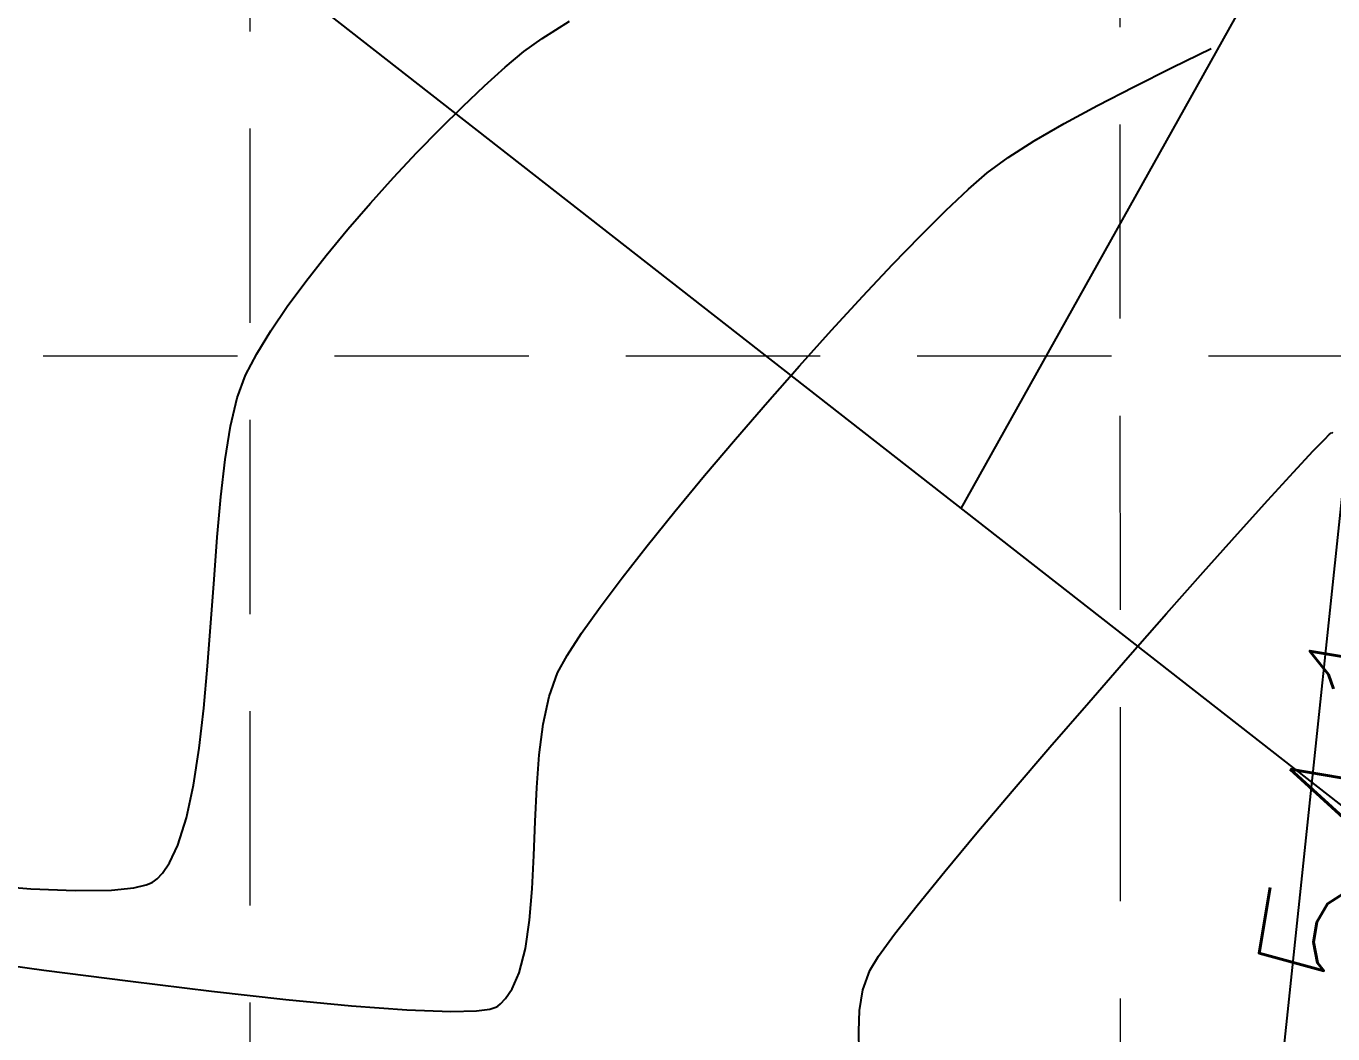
# Model space of a CAD drawing. Extents: x 2138193 to 2139991, y 332071 to 334944.
# Drawn here: x 2139483.8 to 2139551.1, y 332755.2 to 332807.1 of the extents above; entities that cross this region are included whole.
import ezdxf

# ---------------------------------------------------------------- set-up
doc = ezdxf.new("R2010")
doc.units = 0
doc.header["$LTSCALE"] = 100
doc.header["$MEASUREMENT"] = 0
doc.linetypes.add('DASHED', pattern=[0.75, 0.5, -0.25])
doc.linetypes.add('HIDDEN', pattern=[0.375, 0.25, -0.125])
for name, color, linetype in [('CONTOURS', 35, 'Continuous'), ('GRID', 254, 'DASHED'), ('V-PNTS-BRKLN', 1, 'Continuous'), ('V-PROP-SUBD-N', 7, 'Continuous')]:
    doc.layers.add(name, color=color, linetype=linetype)
doc.styles.add('L100', font='simplex', dxfattribs={"height": 10})

msp = doc.modelspace()

# ---------------------------------------------------------------- linework, layer by layer
at = {"layer": 'CONTOURS'}
for points, elevation in [([(2139510.342196615, 332806.4545759969), (2139511.75690744, 332807.3331033638)], 544), ([(2139509.405855341, 332805.7864508284), (2139510.342196615, 332806.4545759969)], 544), ([(2139537.222508702, 332802.0682765589), (2139538.949932667, 332803.0015930751)], 543), ([(2139503.901180735, 332800.5760318737), (2139505.096315927, 332801.8027823073)], 544), ([(2139535.673097548, 332801.1730316247), (2139537.222508702, 332802.0682765589)], 543), ([(2139533.26882033, 332799.5323479838), (2139534.341825868, 332800.3247561429)], 543), ([(2139532.292665489, 332798.6833759142), (2139533.26882033, 332799.5323479838)], 543), ([(2139500.341369452, 332796.6257942374), (2139501.504445303, 332797.9697869892)], 544), ([(2139528.385525233, 332794.8053880322), (2139529.822762847, 332796.2878926743)], 543), ([(2139521.947285001, 332787.7236921435), (2139523.603728338, 332789.6028611856)], 543), ([(2139494.649503571, 332787.954901906), (2139495.070518693, 332789.1079569154)], 544), ([(2139494.309203806, 332786.491925023), (2139494.649503571, 332787.954901906)], 544), ([(2139520.306677966, 332785.8253651615), (2139521.947285001, 332787.7236921435)], 543), ([(2139550.987202149, 332786.1458619909), (2139551.008739536, 332786.1543676652)], 542), ([(2139550.051188518, 332785.2159307114), (2139550.623850365, 332785.8097438989)], 542), ([(2139493.810625531, 332782.8454954792), (2139494.034588194, 332784.7713487272)], 544), ([(2139549.02631614, 332784.1154464994), (2139550.051188518, 332785.2159307114)], 542), ([(2139493.454534227, 332778.5872479698), (2139493.62228461, 332780.7666877399)], 544), ([(2139544.387746601, 332778.9736547008), (2139546.142892259, 332780.9372481793)], 542), ([(2139514.467714726, 332778.6805431158), (2139515.762425615, 332780.3354692168)], 543), ([(2139513.330115608, 332777.1664753951), (2139514.467714726, 332778.6805431158)], 543), ([(2139512.377883354, 332775.8252693188), (2139513.330115608, 332777.1664753951)], 543), ([(2139540.509102463, 332774.5827806812), (2139542.492582361, 332776.8364787631)], 542), ([(2139493.120680255, 332774.1357621808), (2139493.292343177, 332776.3594986299)], 544), ([(2139510.701630785, 332772.5757544048), (2139511.142539809, 332773.7894551557)], 543), ([(2139510.396501078, 332771.1516026563), (2139510.701630785, 332772.5757544048)], 543), ([(2139492.688813977, 332769.9096177981), (2139492.924514257, 332771.9683610833)], 544), ([(2139510.070765722, 332767.8773395694), (2139510.196447214, 332769.568348261)], 543), ([(2139532.726084726, 332765.5439732067), (2139534.545798036, 332767.6931567178)], 542), ([(2139531.076570369, 332763.5635691256), (2139532.726084726, 332765.5439732067)], 542), ([(2139509.83292075, 332762.6712712226), (2139509.919705963, 332764.3774526996)], 543), ([(2139481.360978719, 332762.8848858426), (2139484.019205933, 332762.6744089467)], 544), ([(2139488.177340887, 332762.5989457645), (2139489.32306886, 332762.7175165934)], 544), ([(2139489.959743745, 332762.8688625951), (2139490.270986437, 332763.0011552529)], 544), ([(2139528.494950205, 332760.3373405122), (2139529.648957888, 332761.8090047892)], 542), ([(2139508.462189019, 332757.0153794955), (2139508.800002333, 332757.515327417)], 543), ([(2139497.145923555, 332756.967325545), (2139500.52710533, 332756.6409307738)], 543), ([(2139503.388695283, 332756.429447082), (2139505.65093224, 332756.3476199652)], 543), ([(2139505.65093224, 332756.3476199652), (2139506.975588136, 332756.3854199789)], 543), ([(2139507.659285664, 332756.4789604716), (2139507.957991534, 332756.5741333463)], 543)]:
    msp.add_lwpolyline(points, dxfattribs=dict(at, elevation=elevation))
at = {"layer": 'CONTOURS', "extrusion": (0.6471622486178799, -0.7623522964901788, 0), "elevation": 1130894.462446438}
msp.add_lwpolyline([(1846437.979998751, 544), (1846439.250028718, 544)], dxfattribs=at)
at = {"layer": 'CONTOURS', "extrusion": (0.4414469328834815, -0.8972873594605951, 0), "elevation": 645872.9252851023}
msp.add_lwpolyline([(2066700.413039998, 543), (2066702.665052563, 543)], dxfattribs=at)
at = {"layer": 'CONTOURS', "extrusion": (0.6694705257491321, -0.7428386198584324, 0), "elevation": 1185117.45805746}
msp.add_lwpolyline([(1812111.19091604, 544), (1812112.609575163, 544)], dxfattribs=at)
at = {"layer": 'CONTOURS', "extrusion": (0.4476622273986287, -0.894202734373195, 0), "elevation": 660197.3922683324}
msp.add_lwpolyline([(2062167.011141772, 543), (2062169.206471216, 543)], dxfattribs=at)
at = {"layer": 'CONTOURS', "extrusion": (0.6872644369775374, -0.7264073193917782, 0), "elevation": 1228656.065280938}
msp.add_lwpolyline([(1782876.645231524, 544), (1782878.187337566, 544)], dxfattribs=at)
at = {"layer": 'CONTOURS', "extrusion": (-0.4585486878283462, 0.8886692865689136, 0), "elevation": -685330.9720555514}
msp.add_lwpolyline([(-2053948.931908906, 543), (-2053951.030901343, 543)], dxfattribs=at)
at = {"layer": 'CONTOURS', "extrusion": (-0.702479557442792, 0.7117039211462722, 0), "elevation": -1266102.245201894}
msp.add_lwpolyline([(-1756480.629495156, 544), (-1756482.269639627, 544)], dxfattribs=at)
at = {"layer": 'CONTOURS', "extrusion": (0.5373725531383172, -0.8433449704205312, 0), "elevation": 869061.5517566635}
msp.add_lwpolyline([(1983203.286420317, 543), (1983204.864981553, 543)], dxfattribs=at)
at = {"layer": 'CONTOURS', "extrusion": (0.7294371704141023, -0.6840478158858985, 0), "elevation": 1332982.164607036}
msp.add_lwpolyline([(1706278.321486612, 544), (1706280.081174914, 544)], dxfattribs=at)
at = {"layer": 'CONTOURS', "extrusion": (0.7425600932134285, -0.6697794472562325, 0), "elevation": 1365807.196319249}
msp.add_lwpolyline([(1680116.626517519, 544), (1680118.407737438, 544)], dxfattribs=at)
at = {"layer": 'CONTOURS', "extrusion": (0.6860880393433295, -0.7275185236610997, 0), "elevation": 1225790.308980602}
msp.add_lwpolyline([(1784876.979203402, 543), (1784878.571058667, 543)], dxfattribs=at)
at = {"layer": 'CONTOURS', "extrusion": (0.7048133983896947, -0.709392749787006, 0), "elevation": 1271886.011550491}
msp.add_lwpolyline([(1752326.226862153, 543), (1752328.076047178, 543)], dxfattribs=at)
at = {"layer": 'CONTOURS', "extrusion": (0.770778184450229, -0.637103594696819, 0), "elevation": 1437054.262154911}
msp.add_lwpolyline([(1619593.989036024, 544), (1619595.737362394, 544)], dxfattribs=at)
at = {"layer": 'CONTOURS', "extrusion": (0.7869714748547793, -0.6169893822140651, 0), "elevation": 1478393.709405623}
msp.add_lwpolyline([(1581947.003209271, 544), (1581948.69755283, 544)], dxfattribs=at)
at = {"layer": 'CONTOURS', "extrusion": (0.7280641199858264, -0.6855090350894466, 0), "elevation": 1329580.005267795}
msp.add_lwpolyline([(1708959.757860288, 543), (1708961.996228576, 543)], dxfattribs=at)
at = {"layer": 'CONTOURS', "extrusion": (0.8054477358306675, -0.5926668076122125, 0), "elevation": 1526018.041725759}
msp.add_lwpolyline([(1536056.070996627, 544), (1536057.686840046, 544)], dxfattribs=at)
at = {"layer": 'CONTOURS', "extrusion": (0.7363314988471488, -0.6766209602173964, 0), "elevation": 1350226.174992479}
msp.add_lwpolyline([(1692692.440639195, 543), (1692694.810282994, 543)], dxfattribs=at)
at = {"layer": 'CONTOURS', "extrusion": (0.8271007672618959, -0.5620536636254435, 0), "elevation": 1582532.471482379}
msp.add_lwpolyline([(1477763.790487295, 544), (1477765.303971502, 544)], dxfattribs=at)
at = {"layer": 'CONTOURS', "extrusion": (0.8530855785134718, -0.5217710184864003, 0), "elevation": 1651532.598459682}
msp.add_lwpolyline([(1400225.350432766, 544), (1400226.738780728, 544)], dxfattribs=at)
at = {"layer": 'CONTOURS', "extrusion": (0.7435332596744314, -0.6686989545063718, 0), "elevation": 1368270.899726653}
msp.add_lwpolyline([(1678137.335155981, 543), (1678139.793698103, 543)], dxfattribs=at)
at = {"layer": 'CONTOURS', "extrusion": (0.8848023235922523, -0.4659665740863301, 0), "elevation": 1737961.60918118}
msp.add_lwpolyline([(1291385.764270658, 544), (1291387.006587073, 544)], dxfattribs=at)
at = {"layer": 'CONTOURS', "extrusion": (0.9875011400840251, -0.1576118597465008, 0), "elevation": 2060301.971651226}
msp.add_lwpolyline([(665834.9748174595, 544), (665836.7171711903, 544)], dxfattribs=at)
at = {"layer": 'CONTOURS', "extrusion": (0.6950863049629235, -0.7189263026576436, 0), "elevation": 1247923.865637156}
msp.add_lwpolyline([(1769494.078192578, 542), (1769494.450836018, 542)], dxfattribs=at)
at = {"layer": 'CONTOURS', "extrusion": (-0.6283648705547763, 0.7779187550462318, 0), "elevation": -1085538.094833029}
msp.add_lwpolyline([(-1873507.841091818, 542), (-1873507.963789225, 542)], dxfattribs=at)
at = {"layer": 'CONTOURS', "extrusion": (-0.3266038607548432, -0.9451613185800778, 0), "elevation": -1013322.220203587}
msp.add_lwpolyline([(1913531.609767358, 542), (1913531.664354048, 542)], dxfattribs=at)
at = {"layer": 'CONTOURS', "extrusion": (0.763165080924185, -0.6462035741606375, 0), "elevation": 1417759.798203862}
msp.add_lwpolyline([(1636533.719901917, 543), (1636536.19050979, 543)], dxfattribs=at)
at = {"layer": 'CONTOURS', "extrusion": (0.7702120620524207, -0.6377878796817625, 0), "elevation": 1435637.554143419}
msp.add_lwpolyline([(1620870.916475092, 543), (1620873.306249493, 543)], dxfattribs=at)
at = {"layer": 'CONTOURS', "extrusion": (0.7383771579711013, -0.6743879985486986, 0), "elevation": 1355368.515826385}
msp.add_lwpolyline([(1688604.41770567, 542), (1688606.375035471, 542)], dxfattribs=at)
at = {"layer": 'CONTOURS', "extrusion": (0.9959208743836195, -0.09023088144846579, 0), "elevation": 2100739.257136535}
msp.add_lwpolyline([(524471.7075298164, 544), (524473.7948520052, 544)], dxfattribs=at)
at = {"layer": 'CONTOURS', "extrusion": (0.7424907514143686, -0.6698563159843508, 0), "elevation": 1365677.810666902}
msp.add_lwpolyline([(1680275.265310115, 542), (1680277.599279529, 542)], dxfattribs=at)
at = {"layer": 'CONTOURS', "extrusion": (0.7781621717865613, -0.6280633999847645, 0), "elevation": 1455883.08331783}
msp.add_lwpolyline([(1602708.612646613, 543), (1602710.879245121, 543)], dxfattribs=at)
at = {"layer": 'CONTOURS', "extrusion": (0.9973602134711974, -0.07261270264001675, 0), "elevation": 2109681.695933685}
msp.add_lwpolyline([(487252.291184947, 544), (487254.5248306347, 544)], dxfattribs=at)
at = {"layer": 'CONTOURS', "extrusion": (0.7481993476733962, -0.6634739905535894, 0), "elevation": 1380015.521607271}
msp.add_lwpolyline([(1668514.207486819, 542), (1668517.063912643, 542)], dxfattribs=at)
at = {"layer": 'CONTOURS', "extrusion": (0.8384474806227007, -0.5449824054384197, 0), "elevation": 1612511.793270353}
msp.add_lwpolyline([(1445010.299181338, 543), (1445011.654473344, 543)], dxfattribs=at)
at = {"layer": 'CONTOURS', "extrusion": (0.8753832002402162, -0.4834296771374277, 0), "elevation": 1712019.385309995}
msp.add_lwpolyline([(1325607.765639267, 543), (1325608.793158409, 543)], dxfattribs=at)
at = {"layer": 'CONTOURS', "extrusion": (0.753209281788044, -0.6577809497304851, 0), "elevation": 1392628.98910985}
msp.add_lwpolyline([(1657994.821485848, 542), (1657997.892557816, 542)], dxfattribs=at)
at = {"layer": 'CONTOURS', "extrusion": (0.9959291914272247, -0.09013903517962932, 0), "elevation": 2100787.714212858}
msp.add_lwpolyline([(524269.1453688584, 544), (524271.3216290947, 544)], dxfattribs=at)
at = {"layer": 'CONTOURS', "extrusion": (0.7559826751341753, -0.6545916245240051, 0), "elevation": 1399624.089906581}
msp.add_lwpolyline([(1652090.982868826, 542), (1652094.045850958, 542)], dxfattribs=at)
at = {"layer": 'CONTOURS', "extrusion": (0.9921114034802371, -0.1253593358488878, 0), "elevation": 2080916.691678664}
msp.add_lwpolyline([(598352.060758052, 543), (598353.6566014119, 543)], dxfattribs=at)
at = {"layer": 'CONTOURS', "extrusion": (0.988504225784838, -0.1511932392850888, 0), "elevation": 2064585.00335666}
msp.add_lwpolyline([(652419.3720868032, 544), (652421.2919197818, 544)], dxfattribs=at)
at = {"layer": 'CONTOURS', "extrusion": (0.7592080169617225, -0.6508480521450832, 0), "elevation": 1407770.574828564}
msp.add_lwpolyline([(1645151.792060206, 542), (1645154.770035379, 542)], dxfattribs=at)
at = {"layer": 'CONTOURS', "extrusion": (0.9779322693356698, -0.2089221783152446, 0), "elevation": 2022756.038628332}
msp.add_lwpolyline([(772410.2669177582, 544), (772411.9893890694, 544)], dxfattribs=at)
at = {"layer": 'CONTOURS', "extrusion": (0.9989004312577406, -0.0468820694199805, 0), "elevation": 2121556.685641986}
msp.add_lwpolyline([(432704.8865074498, 543), (432706.6358456046, 543)], dxfattribs=at)
at = {"layer": 'CONTOURS', "extrusion": (0.9542682697991995, -0.298951616912239, 0), "elevation": 1942168.334377279}
msp.add_lwpolyline([(957151.464995748, 544), (957152.9518261589, 544)], dxfattribs=at)
at = {"layer": 'CONTOURS', "extrusion": (0.9992247278867927, -0.03936931774319856, 0), "elevation": 2124750.510819732}
msp.add_lwpolyline([(416737.4403542209, 543), (416739.1941861504, 543)], dxfattribs=at)
at = {"layer": 'CONTOURS', "extrusion": (0.9051937325279504, -0.4249991842252376, 0), "elevation": 1795229.567185365}
msp.add_lwpolyline([(1210497.88799677, 544), (1210498.891823024, 544)], dxfattribs=at)
at = {"layer": 'CONTOURS', "extrusion": (0.8234518615253138, -0.5673861398998882, 0), "elevation": 1572962.30325038}
msp.add_lwpolyline([(1487932.124219509, 544), (1487932.770085548, 544)], dxfattribs=at)
at = {"layer": 'CONTOURS', "extrusion": (0.6269012243846406, -0.7790987452595715, 0), "elevation": 1081993.850004308}
msp.add_lwpolyline([(1875483.859719224, 544), (1875484.0415507, 544)], dxfattribs=at)
at = {"layer": 'CONTOURS', "extrusion": (0.718391806197329, -0.695638708517963, 0), "elevation": 1305509.511790277}
msp.add_lwpolyline([(1727366.781023534, 544), (1727367.166631413, 544)], dxfattribs=at)
at = {"layer": 'CONTOURS', "extrusion": (0.7756748188140563, -0.6311327716556802, 0), "elevation": 1449562.38998436}
msp.add_lwpolyline([(1608442.233294324, 542), (1608444.495278719, 542)], dxfattribs=at)
at = {"layer": 'CONTOURS', "extrusion": (-0.04356868236058099, -0.9990504341210021, 0), "elevation": -425661.1939758463}
msp.add_lwpolyline([(2122954.406919853, 544), (2122956.701211342, 544)], dxfattribs=at)
at = {"layer": 'CONTOURS', "extrusion": (0.01312629963822604, -0.9999138464176839, 0), "elevation": -304650.367367586}
msp.add_lwpolyline([(2143669.928169419, 544), (2143671.794352244, 544)], dxfattribs=at)
at = {"layer": 'CONTOURS', "extrusion": (-0.2312687382848159, 0.9728899067685662, 0), "elevation": -171055.5070991968}
msp.add_lwpolyline([(-2158445.181881094, 544), (-2158445.836297263, 544)], dxfattribs=at)
at = {"layer": 'CONTOURS', "extrusion": (0.5338480459653838, -0.8455804301300625, 0), "elevation": 860784.81887983}
msp.add_lwpolyline([(1986755.981536104, 544), (1986756.123710326, 544)], dxfattribs=at)
at = {"layer": 'CONTOURS', "extrusion": (0.9964849175333065, -0.08377236494596338, 0), "elevation": 2104112.963481605}
msp.add_lwpolyline([(510823.167352306, 543), (510824.7815687811, 543)], dxfattribs=at)
at = {"layer": 'CONTOURS', "extrusion": (0.9893853386581198, -0.1453156964968259, 0), "elevation": 2068444.121217861}
msp.add_lwpolyline([(640131.783408531, 543), (640133.2586223404, 543)], dxfattribs=at)
at = {"layer": 'CONTOURS', "extrusion": (0.8068182913236647, -0.5907996655259395, 0), "elevation": 1529616.028532943}
msp.add_lwpolyline([(1532508.443318086, 542), (1532509.845993156, 542)], dxfattribs=at)
at = {"layer": 'CONTOURS', "extrusion": (-0.1357110162412702, -0.9907484645815817, 0), "elevation": -620031.6020654798}
msp.add_lwpolyline([(2074527.466012046, 543), (2074532.171482169, 543)], dxfattribs=at)
at = {"layer": 'CONTOURS', "extrusion": (0.9684147948313016, -0.2493447114976534, 0), "elevation": 1988960.790079707}
msp.add_lwpolyline([(855723.3974123229, 543), (855724.697701325, 543)], dxfattribs=at)
at = {"layer": 'CONTOURS', "extrusion": (0.8518773887002316, -0.5237412668687419, 0), "elevation": 1648335.513454803}
msp.add_lwpolyline([(1404028.11115795, 542), (1404028.973586303, 542)], dxfattribs=at)
at = {"layer": 'CONTOURS', "extrusion": (-0.1294997167136437, -0.9915794589295838, 0), "elevation": -607019.142291293}
msp.add_lwpolyline([(2078376.933803479, 543), (2078381.433080005, 543)], dxfattribs=at)
at = {"layer": 'CONTOURS', "extrusion": (0.9437285049823776, -0.3307211950929765, 0), "elevation": 1909082.540375674}
msp.add_lwpolyline([(1021619.582960831, 542), (1021620.651646607, 542)], dxfattribs=at)
at = {"layer": 'CONTOURS', "extrusion": (-0.1215438175565797, -0.9925860670056642, 0), "elevation": -590332.5392107791}
msp.add_lwpolyline([(2083182.448473658, 543), (2083186.660785344, 543)], dxfattribs=at)
at = {"layer": 'CONTOURS', "extrusion": (0.9175443550307144, -0.3976334449606451, 0), "elevation": 1830778.704824493}
msp.add_lwpolyline([(1156060.034451262, 543), (1156060.937543748, 543)], dxfattribs=at)
at = {"layer": 'CONTOURS', "extrusion": (-0.1109462360832896, -0.9938264097411335, 0), "elevation": -568071.8176046531}
msp.add_lwpolyline([(2089366.789381027, 543), (2089370.634129349, 543)], dxfattribs=at)
at = {"layer": 'CONTOURS', "extrusion": (0.9871993277127831, -0.1594913394621449, 0), "elevation": 2059067.545530078}
msp.add_lwpolyline([(669732.8814444725, 542), (669733.9480726927, 542)], dxfattribs=at)
at = {"layer": 'CONTOURS', "extrusion": (-0.0737032577232026, -0.9972802162887757, 0), "elevation": -489539.7735871405}
msp.add_lwpolyline([(2109156.299955925, 543), (2109159.169350009, 543)], dxfattribs=at)
at = {"layer": 'CONTOURS', "extrusion": (0.1355528161472704, -0.9907701216904677, 0), "elevation": -39668.8887681315}
msp.add_lwpolyline([(2164865.651695727, 543), (2164866.341762487, 543)], dxfattribs=at)
at = {"layer": 'CONTOURS', "extrusion": (-0.4991546473050227, 0.8665129185844829, 0), "elevation": -779607.4699470936}
msp.add_lwpolyline([(-2020008.275413929, 543), (-2020008.391177838, 543)], dxfattribs=at)
at = {"layer": 'CONTOURS', "extrusion": (0.6256614143710266, -0.780094734354262, 0), "elevation": 1079025.94143547}
msp.add_lwpolyline([(1877211.955357062, 543), (1877212.137872979, 543)], dxfattribs=at)
at = {"layer": 'CONTOURS', "extrusion": (0.7173707643631473, -0.6966916006649095, 0), "elevation": 1302991.803204739}
msp.add_lwpolyline([(1729287.354273316, 543), (1729287.729628575, 543)], dxfattribs=at)
at = {"layer": 'CONTOURS', "extrusion": (0.9991062128892408, -0.04227026574460242, 0), "elevation": 2123548.707771573}
msp.add_lwpolyline([(422896.2879570933, 542), (422897.3578362248, 542)], dxfattribs=at)
at = {"layer": 'CONTOURS', "extrusion": (0.9997978448372131, 0.02010645316470039, 0), "elevation": 2145784.659093685}
msp.add_lwpolyline([(289668.7233910444, 542), (289669.7799985481, 542)], dxfattribs=at)
at = {"layer": 'GRID', "color": 252, "linetype": 'HIDDEN', "lineweight": 0, "ltscale": 0.4}
for p, q in [((2139495.35672624, 332296.8083245764), (2139495.144615377, 334897.5322012084)), ((2139540.147992776, 332297.0267178984), (2139539.983390001, 334897.5322012084)), ((2138239.658925912, 332790.109790359), (2139943.532361615, 332790.109790359))]:
    msp.add_line(p, q, dxfattribs=at)
at = {"layer": 'V-PNTS-BRKLN', "color": 7}
msp.add_polyline3d([(2139564.3612, 332755.8886, 542.1801), (2139575.223, 332795.919, 544.992), (2139568.9872, 332822.6193, 543.927), (2139575.8994, 332828.0274, 543.476), (2139578.677, 332835.6883, 543.2132), (2139572.7578, 332832.368, 543.4458), (2139564.352, 332830.854, 543.708), (2139552.7412, 332794.4294, 542.184), (2139548.3374, 332752.5867, 541.3971), (2139542.2194, 332744.1696, 541.0664), (2139436.397, 332760.812, 541.769)], dxfattribs=at)
at = {"layer": 'V-PROP-SUBD-N'}
for p, q in [((2139531.919770532, 332782.2487099599), (2139591.453366571, 332888.8458010511)), ((2139450.337771292, 332845.9984769359), (2139584.602433848, 332741.0814482926))]:
    msp.add_line(p, q, dxfattribs=at)

# ---------------------------------------------------------------- texts
at = {"layer": 'CONTOURS', "insert": (2139546.980086494, 332757.6654771102, 541), "char_height": 8, "width": 28.57142857142857, "attachment_point": 1, "rotation": 80.46379013389894, "style": 'L100'}
msp.add_mtext('\\Fsimplex.shx;\\W1.0000000000;\\T1.0000000000;\\o\\l541', dxfattribs=at)

doc.saveas('drawing.dxf')
